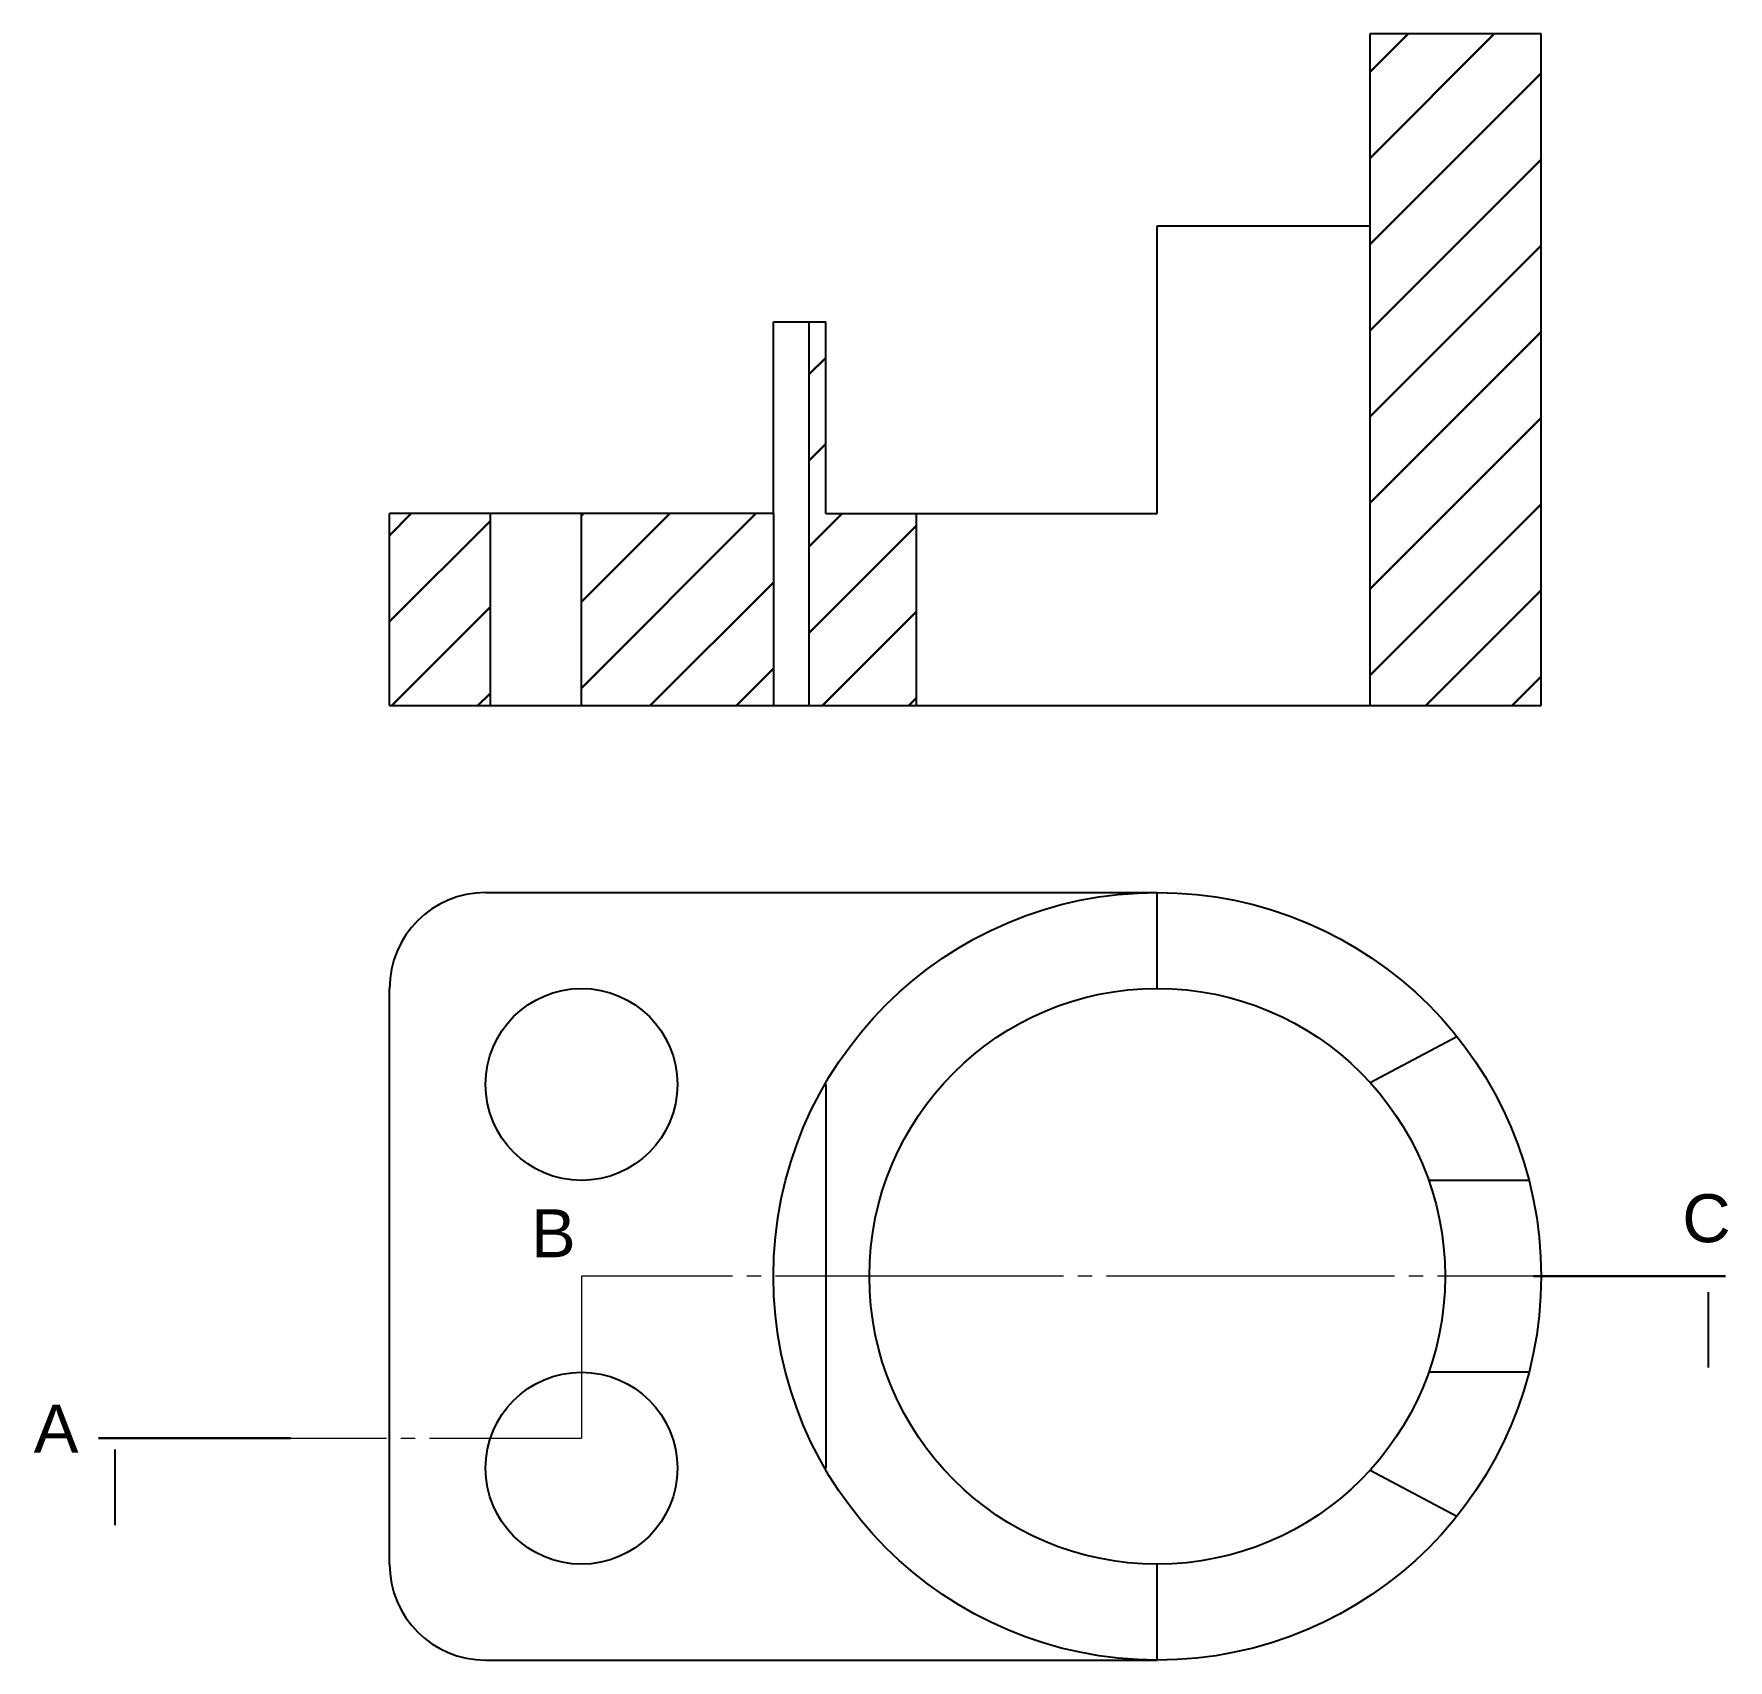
# Model space of a CAD drawing. Header units: millimetres. Extents: x 2531.7 to 2620, y 2150.4 to 2235.1.
import ezdxf

# ---------------------------------------------------------------- set-up
doc = ezdxf.new("R2010")
doc.units = ezdxf.units.MM
doc.linetypes.add('JIS_08_15', pattern=[17.25, 15, -0.75, 0.75, -0.75])
doc.linetypes.add('LÍNEAS_OCULTAS2', pattern=[4.7625, 3.175, -1.5875])
for name, color, linetype, lineweight in [('Cortes', 7, 'JIS_08_15', 5), ('Cortes - Gruesa', 7, 'Continuous', 30), ('No Visibles', 210, 'LÍNEAS_OCULTAS2', 30), ('Punteadas', 7, 'LÍNEAS_OCULTAS2', 30)]:
    doc.layers.add(name, color=color, linetype=linetype, lineweight=lineweight)
doc.styles.get("Standard").update_dxf_attribs({"font": 'arial.ttf'})

msp = doc.modelspace()

# ---------------------------------------------------------------- hatches: boundary and pattern name
at = {"layer": 'No Visibles'}
h = msp.add_hatch(dxfattribs=at)
h.set_pattern_fill('ANSI31')
h.paths.add_polyline_path([(2610.25, 2235.132), (2601.342, 2235.132), (2601.342, 2225.132), (2601.342, 2200.132), (2610.25, 2200.132)])
h = msp.add_hatch(dxfattribs=at)
h.set_pattern_fill('ANSI31')
h.paths.add_polyline_path([(2577.704, 2210.132), (2572.976, 2210.132), (2572.976, 2220.132), (2572.114, 2220.132), (2572.114, 2200.132), (2577.704, 2200.132)])
h = msp.add_hatch(dxfattribs=at)
h.set_pattern_fill('ANSI31')
h.paths.add_polyline_path([(2555.503, 2210.132), (2550.25, 2210.132), (2550.25, 2200.132), (2555.503, 2200.132)])
h = msp.add_hatch(dxfattribs=at)
h.set_pattern_fill('ANSI31')
h.paths.add_polyline_path([(2570.25, 2210.132), (2560.25, 2210.132), (2560.25, 2200.132), (2570.25, 2200.132)])

# ---------------------------------------------------------------- linework, layer by layer
for p, q in [((2610.25, 2235.132), (2601.342, 2235.132)), ((2601.342, 2225.132), (2601.342, 2235.132)), ((2610.25, 2200.132), (2610.25, 2235.132)), ((2590.25, 2210.132), (2590.25, 2225.132)), ((2590.25, 2225.132), (2601.342, 2225.132)), ((2601.342, 2200.132), (2601.342, 2225.132)), ((2570.25, 2210.132), (2570.25, 2220.132)), ((2570.25, 2220.132), (2572.976, 2220.132)), ((2572.114, 2200.132), (2572.114, 2220.132)), ((2572.976, 2210.132), (2572.976, 2220.132)), ((2550.25, 2200.132), (2550.25, 2210.132)), ((2570.25, 2210.132), (2550.25, 2210.132)), ((2555.503, 2200.132), (2555.503, 2210.132)), ((2560.25, 2200.132), (2560.25, 2210.132)), ((2570.25, 2210.132), (2570.25, 2200.132)), ((2572.976, 2210.132), (2590.25, 2210.132)), ((2577.704, 2200.132), (2577.704, 2210.132)), ((2550.25, 2200.132), (2610.25, 2200.132)), ((2555.25, 2190.387), (2590.25, 2190.387)), ((2590.25, 2185.387), (2590.25, 2190.387)), ((2550.25, 2155.387), (2550.25, 2185.387)), ((2601.342, 2180.485), (2605.863, 2182.887)), ((2572.976, 2180.387), (2572.976, 2160.387)), ((2609.615, 2175.387), (2604.392, 2175.387)), ((2609.615, 2165.387), (2604.392, 2165.387)), ((2601.342, 2160.289), (2605.863, 2157.887)), ((2590.25, 2150.387), (2590.25, 2155.387)), ((2555.25, 2150.387), (2590.25, 2150.387))]:
    msp.add_line(p, q)
for points in [[(2618.971, 2165.628), (2618.971, 2168.628), (2618.971, 2169.57)], [(2535.949, 2157.423), (2535.949, 2160.423), (2535.949, 2161.364)]]:
    msp.add_lwpolyline(points)
for centre, radius in [((2590.25, 2170.387), 20), ((2560.25, 2180.387), 5), ((2590.25, 2170.387), 15), ((2560.25, 2160.387), 5)]:
    msp.add_circle(centre, radius)
for centre, start, end in [((2555.25, 2185.387), 90, 180), ((2555.25, 2155.387), 180, 270)]:
    msp.add_arc(centre, 5, start, end)
at = {"layer": 'Cortes'}
for p, q in [((2560.25, 2170.387), (2560.25, 2161.956)), ((2619.86, 2170.387), (2560.25, 2170.387)), ((2535.085, 2161.956), (2560.25, 2161.956))]:
    msp.add_line(p, q, dxfattribs=at)
at = {"layer": 'Cortes - Gruesa'}
for p, q in [((2619.86, 2170.387), (2609.86, 2170.387)), ((2535.085, 2161.956), (2545.085, 2161.956))]:
    msp.add_line(p, q, dxfattribs=at)
at = {"layer": 'No Visibles'}
msp.add_line((2550.25, 2185.387), (2550.25, 2185.387), dxfattribs=at)

# ---------------------------------------------------------------- texts
at = {"layer": 'Punteadas', "char_height": 2.5, "attachment_point": 1}
for s, insert in [('C', (2617.605, 2174.665)), ('B', (2557.622, 2173.882)), ('A', (2531.71, 2163.705))]:
    msp.add_mtext_dynamic_manual_height_columns(s, width=2.5, gutter_width=12.5, heights=[0], dxfattribs=dict(at, insert=insert))

doc.saveas('drawing.dxf')
